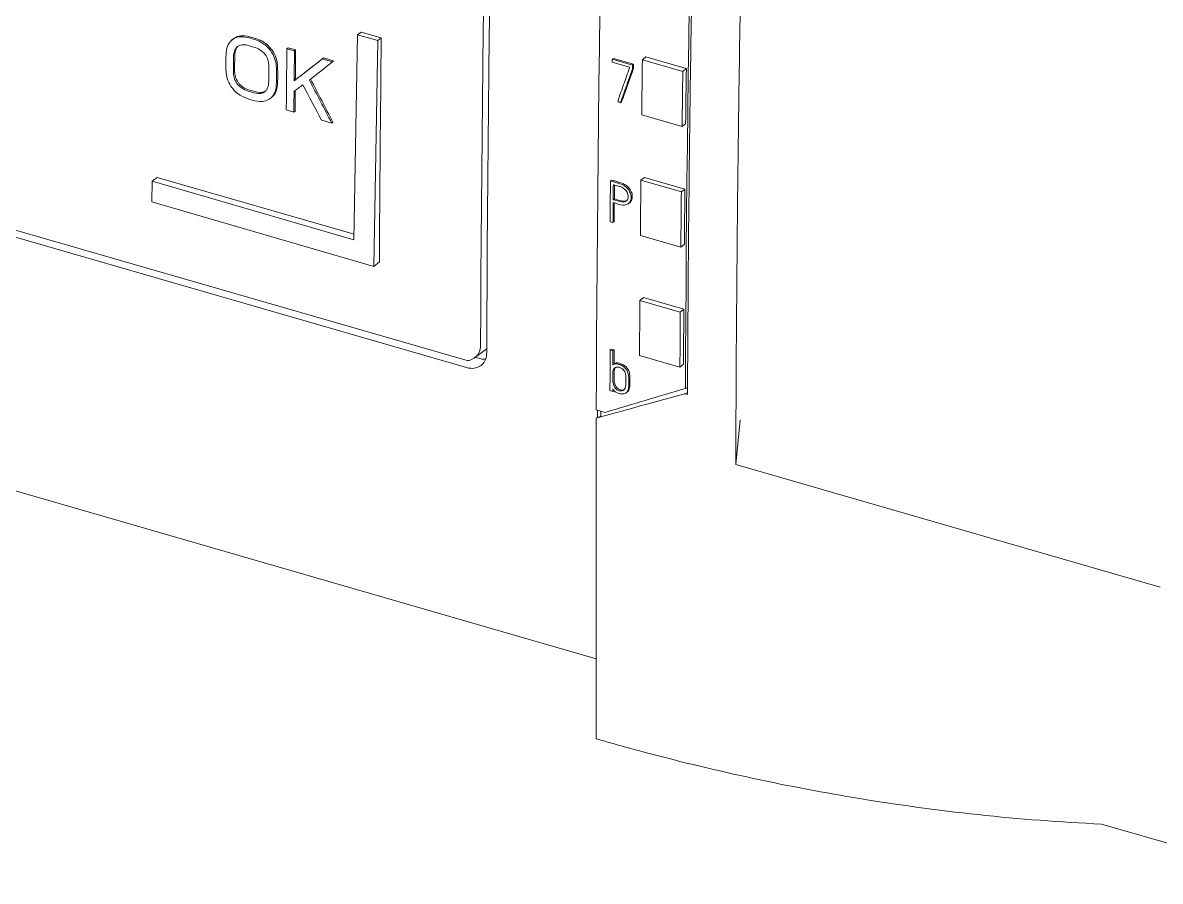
# Model space of a CAD drawing. Header units: inches. Extents: x 9220 to 92460, y -39241 to 4813.
# Drawn here: x 74611.2 to 74647.3, y -33815.57 to -33788.34 of the extents above; entities that cross this region are included whole.
import ezdxf

# ---------------------------------------------------------------- set-up
doc = ezdxf.new("R2010")
doc.units = ezdxf.units.IN
doc.header["$MEASUREMENT"] = 0

# ---------------------------------------------------------------- blocks, each defined once
blk = doc.blocks.new('A$C027ebf9d')
at = {"color": 0, "linetype": 'Continuous', "lineweight": 0}
for p, q in [((14.5119, -17.4787), (16.4454, -18.0369)), ((16.4443, -18.0488), (14.5128, -17.4912)), ((16.0483, -17.497), (16.0503, -17.4953)), ((16.2608, -17.4877), (16.2547, -17.8337)), ((16.2666, -17.483), (16.2608, -17.4877)), ((16.2948, -17.4976), (16.2608, -17.4877)), ((16.2666, -17.483), (16.3007, -17.4928)), ((16.2881, -17.8782), (16.2948, -17.4976)), ((16.3007, -17.4928), (16.2948, -17.4976)), ((16.1415, -17.5112), (16.1435, -17.5096)), ((16.1543, -17.5149), (16.1415, -17.5112)), ((16.1435, -17.5096), (16.1563, -17.5133)), ((16.1543, -17.5149), (16.1563, -17.5133)), ((16.2012, -17.5285), (16.2032, -17.5268)), ((16.2183, -17.5334), (16.2012, -17.5285)), ((16.2032, -17.5268), (16.2202, -17.5317)), ((16.2183, -17.5334), (16.2202, -17.5317)), ((16.6903, -17.5289), (16.6923, -17.5274)), ((16.6903, -17.5289), (16.7244, -17.5388)), ((16.7196, -17.5423), (16.6903, -17.5338)), ((16.7263, -17.5373), (16.6923, -17.5274)), ((16.7244, -17.5388), (16.7263, -17.5373)), ((16.7412, -17.5297), (16.7472, -17.5248)), ((16.8094, -17.5494), (16.7412, -17.5297)), ((16.8153, -17.5445), (16.7472, -17.5248)), ((16.7243, -17.5458), (16.7262, -17.5443)), ((16.8094, -17.5494), (16.8153, -17.5445)), ((16.1538, -17.5654), (16.1558, -17.5638)), ((16.1144, -17.5943), (16.1164, -17.5926)), ((16.1405, -17.6144), (16.1533, -17.6181)), ((16.7041, -17.6026), (16.7061, -17.6011)), ((16.1533, -17.6181), (16.1553, -17.6164)), ((16.2002, -17.6316), (16.2172, -17.6365)), ((16.8082, -17.6425), (16.74, -17.6228)), ((16.2172, -17.6365), (16.2192, -17.6349)), ((16.8141, -17.6376), (16.8082, -17.6425)), ((15.9226, -17.7281), (15.9144, -17.7347)), ((15.9226, -17.7281), (16.2548, -17.824)), ((16.7388, -17.733), (16.7447, -17.7281)), ((16.8129, -17.7478), (16.7447, -17.7281)), ((15.9144, -17.7347), (15.9138, -17.7693)), ((16.2547, -17.8337), (15.9144, -17.7347)), ((16.6874, -17.7342), (16.6894, -17.7327)), ((16.807, -17.7527), (16.7388, -17.733)), ((16.807, -17.7527), (16.8129, -17.7478)), ((16.6919, -17.7658), (16.6939, -17.7643)), ((15.9138, -17.7693), (16.2881, -17.8782)), ((16.7177, -17.7723), (16.7197, -17.7708)), ((16.6868, -17.803), (16.6916, -17.8044)), ((16.6916, -17.8044), (16.6935, -17.8029)), ((16.8061, -17.8456), (16.7379, -17.8259)), ((16.812, -17.8406), (16.8061, -17.8456)), ((16.2975, -17.8707), (16.2881, -17.8782)), ((16.737, -17.9358), (16.7429, -17.9308)), ((16.8052, -17.9555), (16.737, -17.9358)), ((16.8111, -17.9505), (16.7429, -17.9308)), ((16.8052, -17.9555), (16.8111, -17.9505)), ((16.4588, -18.0321), (16.4786, -18.0171)), ((16.4594, -18.0317), (16.4648, -18.0332)), ((16.6868, -18.0191), (16.6888, -18.0176)), ((16.6868, -18.0191), (16.6916, -18.0205)), ((16.6935, -18.019), (16.6888, -18.0176)), ((16.6916, -18.0205), (16.6935, -18.019)), ((16.8046, -18.0481), (16.7364, -18.0284)), ((16.6916, -18.0441), (16.6936, -18.0426)), ((16.8105, -18.0431), (16.8046, -18.0481)), ((16.6912, -18.089), (16.6865, -18.0876)), ((16.6912, -18.089), (16.6932, -18.0875)), ((16.7139, -18.0914), (16.7158, -18.0899)), ((16.8173, -18.0908), (16.8122, -18.093)), ((16.8122, -18.093), (16.8173, -18.0945)), ((16.6632, -18.5397), (15.1438, -18.101)), ((16.6783, -18.1245), (16.6633, -18.1202)), ((16.6635, -18.1341), (16.6712, -18.1308)), ((16.9063, -18.1368), (16.8988, -18.2122)), ((17.6148, -18.4189), (16.8988, -18.2122)), ((16.6735, -18.6777), (16.6632, -18.6747)), ((17.5156, -18.8185), (17.8497, -18.915))]:
    blk.add_line(p, q, dxfattribs=at)
for centre, major_axis, ratio, start_param, end_param in [((36.348, -1.2863), (-10.9193, -37.8255), 0.433013, -1.102762, -0.989056), ((36.1632, -1.2004), (-10.9193, -37.8255), 0.433013, -1.099566, -0.989344), ((36.498, -1.3296), (-10.9193, -37.8255), 0.433013, -1.100465, -0.991379), ((36.1057, -1.1838), (-11.0023, -37.8016), 0.435766, -1.002349, -0.991348), ((35.9491, -1.1386), (-11.0034, -37.8053), 0.435766, -1.000549, -0.997549), ((35.9619, -1.1423), (-11.0023, -37.8016), 0.435766, -1.000549, -0.99908), ((35.8907, -1.1217), (-37.8281, -30.0554), 0.014581, 1.01041, 1.011879), ((35.9089, -1.127), (-37.5727, -30.1341), 0.011748, 1.008569, 1.009782), ((36.8186, -1.4223), (20.9363, 34.8301), 0.272919, -4.07538, -4.07357), ((36.4066, -1.3034), (-10.9208, -37.8292), 0.43303, -1.006518, -1.006315), ((36.4946, -1.3286), (-10.9193, -37.8255), 0.433013, -1.007046, -1.004345), ((35.9045, -1.1257), (-39.0702, -29.6946), 0.02753, 1.020015, 1.020462), ((36.024, -1.1602), (-17.9741, 42.7771), 0.538487, 1.731813, 1.733281), ((36.0408, -1.1651), (-17.5477, 42.7332), 0.539909, 1.736605, 1.738391), ((35.9619, -1.1423), (-11.0023, -37.8016), 0.435766, -0.998564, -0.997549), ((36.372, -1.2934), (-10.9208, -37.8292), 0.43303, -1.000555, -0.998553), ((36.3769, -1.2946), (-10.9197, -37.8254), 0.43303, -1.000343, -0.999667), ((36.4946, -1.3286), (-10.9193, -37.8255), 0.433013, -1.001145, -0.998444), ((36.3769, -1.2946), (-10.9197, -37.8254), 0.43303, -0.999466, -0.998543), ((36.4946, -1.3286), (-10.9193, -37.8255), 0.433013, -0.995244, -0.992544), ((36.3784, -1.2953), (-10.9208, -37.8292), 0.43303, -0.992268, -0.991574), ((36.3784, -1.2953), (-10.9208, -37.8292), 0.43303, -0.990388, -0.990268), ((17.0393, -16.3297), (-0.5147, -1.783), 0.433013, 0.34235, 0.346428)]:
    blk.add_ellipse(centre, major_axis=major_axis, ratio=ratio, start_param=start_param, end_param=end_param, dxfattribs=at)
at = {"color": 0, "linetype": 'Continuous', "lineweight": 0, "extrusion": (0, 0, -1)}
for centre, major_axis, ratio, start_param, end_param in [((36.1529, -1.1974), (10.9193, 37.8255), 0.433013, -2.151949, -2.042329), ((35.9619, -1.1423), (11.0034, 37.8053), 0.435766, -2.142513, -2.141044), ((35.8907, -1.1217), (37.8319, 30.0584), 0.014581, -4.153471, -4.152002), ((36.3725, -1.2935), (10.9208, 37.8292), 0.43303, -2.135216, -2.135075), ((36.4066, -1.3032), (10.9197, 37.8254), 0.43303, -2.135287, -2.135085), ((36.4264, -1.3089), (10.9226, 37.8369), 0.433013, -2.137247, -2.134546), ((36.8187, -1.4221), (-20.9342, -34.8266), 0.272919, 0.931968, 0.933778), ((36.4018, -1.302), (10.9208, 37.8292), 0.43303, -2.135255, -2.135216), ((36.4946, -1.3286), (10.9226, 37.8369), 0.433013, -2.137247, -2.134546), ((36.0408, -1.1651), (-17.5495, 42.7375), 0.539909, -1.738391, -1.736604), ((35.9619, -1.1423), (11.0034, 37.8053), 0.435766, -2.144044, -2.143023), ((32.2708, -0.1094), (-102.2486, 63.3481), 0.191897, -1.53737, -1.537325), ((36.3769, -1.2948), (10.9208, 37.8292), 0.43303, -2.141915, -2.141179), ((36.4264, -1.3089), (10.9226, 37.8369), 0.433013, -2.143148, -2.140448), ((36.4946, -1.3286), (10.9226, 37.8369), 0.433013, -2.143148, -2.140448), ((36.3769, -1.2948), (10.9208, 37.8292), 0.43303, -2.14304, -2.142057), ((36.4264, -1.3089), (10.9226, 37.8369), 0.433013, -2.149049, -2.146349), ((36.4946, -1.3286), (10.9226, 37.8369), 0.433013, -2.149049, -2.146349), ((36.3737, -1.2939), (10.9208, 37.8292), 0.43303, -2.151324, -2.149324), ((36.3784, -1.2951), (10.9197, 37.8254), 0.43303, -2.15003, -2.149335), ((108.4695, 19.1005), (-151.2055, -49.1156), 0.056615, -0.901291, -0.900055), ((36.3505, -1.2545), (10.9193, 37.8255), 0.433013, -2.153846, -2.153487), ((36.356, -1.256), (10.9193, 37.8255), 0.433013, -2.153733, -2.153487)]:
    blk.add_ellipse(centre, major_axis=major_axis, ratio=ratio, start_param=start_param, end_param=end_param, dxfattribs=at)
at = {"color": 0, "linetype": 'Continuous', "lineweight": 0}
for points, knots in [([(16.9532, -14.2507), (16.9461, -14.3606), (16.9247, -14.7054), (16.897, -15.2125), (16.8734, -15.7296), (16.8538, -16.2311), (16.8382, -16.732), (16.8262, -17.2704), (16.8199, -17.7068), (16.8178, -17.9801), (16.8173, -18.0945)], [0.1020327, 0.1020327, 0.1020327, 0.1020327, 0.1666156, 0.3049644, 0.4020326, 0.474555, 0.6050941, 0.7036498, 0.8010898, 0.8714817, 0.8714817, 0.8714817, 0.8714817]), ([(17.028, -14.3849), (17.0234, -14.4579), (17.0045, -14.7657), (16.9788, -15.2362), (16.9553, -15.7532), (16.9357, -16.2547), (16.92, -16.7556), (16.9081, -17.294), (16.9017, -17.7345), (16.8994, -18.0393), (16.8988, -18.1849), (16.8988, -18.2122)], [0.1237088, 0.1237088, 0.1237088, 0.1237088, 0.1666156, 0.3049644, 0.4020326, 0.474555, 0.6050941, 0.7036498, 0.8010898, 0.8739842, 0.8907937, 0.8907937, 0.8907937, 0.8907937]), ([(16.0963, -17.4994), (16.0944, -17.4984), (16.0925, -17.4976), (16.0863, -17.4952), (16.0763, -17.4918), (16.0617, -17.4906), (16.0582, -17.4914), (16.0521, -17.4938), (16.0489, -17.4964), (16.0449, -17.5), (16.0428, -17.5027), (16.0398, -17.5113), (16.0391, -17.5163), (16.0386, -17.5262), (16.0387, -17.5354), (16.0387, -17.547), (16.0387, -17.5537), (16.0422, -17.566), (16.0443, -17.5702), (16.0482, -17.5759), (16.0512, -17.5804), (16.0577, -17.5863), (16.0611, -17.5891), (16.0664, -17.5918), (16.0717, -17.5945), (16.0774, -17.5962), (16.0887, -17.5994), (16.0945, -17.6006), (16.1036, -17.5999), (16.1073, -17.5991), (16.1166, -17.5932), (16.119, -17.5892), (16.1218, -17.5841), (16.1227, -17.5799), (16.124, -17.5711), (16.124, -17.5647), (16.124, -17.5451), (16.1242, -17.5362), (16.1196, -17.5235), (16.1177, -17.5194), (16.109, -17.508), (16.1049, -17.5048), (16.1006, -17.5017), (16.0984, -17.5005), (16.0963, -17.4994)], [0.831754, 0.831754, 0.831754, 0.831754, 0.895182, 0.895182, 1.067958, 1.067958, 1.174552, 1.174552, 1.338021, 1.338021, 1.661502, 1.661502, 1.985923, 1.985923, 2.354362, 2.354362, 2.772058, 2.772058, 3.046301, 3.046301, 3.152128, 3.152128, 3.200001, 3.200001, 3.200001, 3.248367, 3.248367, 3.294338, 3.294338, 3.322354, 3.322354, 3.358331, 3.358331, 3.462549, 3.462549, 3.650388, 3.650388, 3.826796, 3.826796, 3.889799, 3.889799, 3.96189, 3.96189, 4.031755, 4.031755, 4.031755, 4.031755]), ([(16.0503, -17.4953), (16.051, -17.4947), (16.0518, -17.4941), (16.0553, -17.4917), (16.0577, -17.4905), (16.0646, -17.4889), (16.0698, -17.4893), (16.0793, -17.491), (16.0874, -17.493), (16.0961, -17.4967), (16.0971, -17.4972), (16.0983, -17.4977)], [0.61994311, 0.61994311, 0.61994311, 0.61994311, 0.62518162, 0.62518162, 0.64022505, 0.64022505, 0.6625319, 0.6625319, 0.68605544, 0.68605544, 0.68932159, 0.68932159, 0.68932159, 0.68932159]), ([(16.0983, -17.4977), (16.1007, -17.499), (16.1033, -17.5005), (16.1106, -17.506), (16.1144, -17.5107), (16.1197, -17.5181), (16.1219, -17.5223), (16.1258, -17.5345), (16.126, -17.5416), (16.126, -17.5633), (16.1261, -17.5698), (16.1246, -17.5787), (16.1238, -17.5826), (16.1201, -17.5891), (16.1182, -17.5911), (16.1164, -17.5926)], [-0.11856165, -0.11856165, -0.11856165, -0.11856165, -0.11141745, -0.11141745, -0.09887911, -0.09887911, -0.08231043, -0.08231043, -0.05787455, -0.05787455, -0.04306677, -0.04306677, -0.03667961, -0.03667961, -0.03288991, -0.03288991, -0.03288991, -0.03288991]), ([(16.1019, -17.5174), (16.1011, -17.5166), (16.1002, -17.5158), (16.0975, -17.5137), (16.095, -17.512), (16.0867, -17.5084), (16.0799, -17.5067), (16.074, -17.5051), (16.0701, -17.5043), (16.0626, -17.505), (16.0604, -17.5061), (16.0579, -17.5077), (16.0561, -17.5091), (16.0532, -17.5143), (16.0525, -17.5171), (16.0514, -17.524), (16.0515, -17.529), (16.0515, -17.5435), (16.0511, -17.5492), (16.052, -17.557), (16.0527, -17.5608), (16.0553, -17.5665), (16.0562, -17.5681), (16.0584, -17.5712), (16.0596, -17.5727), (16.061, -17.574), (16.0631, -17.576), (16.0654, -17.5777), (16.0714, -17.581), (16.075, -17.5823), (16.0835, -17.5848), (16.0885, -17.5863), (16.0961, -17.5868), (16.0989, -17.5864), (16.1039, -17.5844), (16.1056, -17.5828), (16.1077, -17.5801), (16.1089, -17.5782), (16.1108, -17.5714), (16.111, -17.5676), (16.1111, -17.5603), (16.1111, -17.5555), (16.1113, -17.5419), (16.1114, -17.5362), (16.1084, -17.5265), (16.1069, -17.5237), (16.1043, -17.52), (16.1031, -17.5186), (16.1019, -17.5174)], [0.2484, 0.2484, 0.2484, 0.2484, 0.2553497, 0.2553497, 0.2704123, 0.2704123, 0.2885447, 0.2885447, 0.3177582, 0.3177582, 0.3436277, 0.3436277, 0.3694336, 0.3694336, 0.3944638, 0.3944638, 0.4438478, 0.4438478, 0.5222245, 0.5222245, 0.5577417, 0.5577417, 0.5725777, 0.5725777, 0.5871221, 0.5871221, 0.5871221, 0.6091108, 0.6091108, 0.6412736, 0.6412736, 0.6828198, 0.6828198, 0.7080002, 0.7080002, 0.7332024, 0.7332024, 0.7532951, 0.7532951, 0.7747314, 0.7747314, 0.7928243, 0.7928243, 0.8133543, 0.8133543, 0.825712, 0.825712, 0.8355221, 0.8355221, 0.8355221, 0.8355221]), ([(16.1058, -17.5825), (16.1053, -17.5828), (16.1048, -17.5831), (16.1019, -17.5845), (16.0992, -17.585), (16.0915, -17.585), (16.0863, -17.5833), (16.0774, -17.5808), (16.0738, -17.5795), (16.0677, -17.5762), (16.0653, -17.5745), (16.0632, -17.5726), (16.0622, -17.5716), (16.0611, -17.5705), (16.059, -17.5677), (16.0582, -17.5664), (16.0559, -17.5622), (16.0549, -17.5593), (16.0532, -17.5514), (16.0533, -17.5468), (16.0536, -17.5229), (16.0536, -17.5221), (16.0541, -17.5171), (16.0547, -17.5141), (16.0566, -17.5101), (16.0575, -17.5085), (16.0589, -17.5071)], [-0.1193826, -0.1193826, -0.1193826, -0.1193826, -0.1146753, -0.1146753, -0.0930748, -0.0930748, -0.0531777, -0.0531777, -0.0219532, -0.0219532, 0, 0, 0, 0.0105678, 0.0105678, 0.0200303, 0.0200303, 0.0396736, 0.0396736, 0.0744474, 0.0744474, 0.1542131, 0.1542131, 0.2636962, 0.2636962, 0.3149921, 0.3149921, 0.3149921, 0.3149921]), ([(16.6996, -17.5997), (16.7012, -17.595), (16.7029, -17.5904), (16.7073, -17.5778), (16.7079, -17.5761), (16.7112, -17.567), (16.7128, -17.5623), (16.7162, -17.5529), (16.7176, -17.5481), (16.7196, -17.5436)], [-0.1655136, -0.1655136, -0.1655136, -0.1655136, -0.1387922, -0.1387922, -0.0937187, -0.0937187, -0.0468581, -0.0468581, 0, 0, 0, 0]), ([(16.6919, -17.7706), (16.6973, -17.7722), (16.7027, -17.7743), (16.7095, -17.7749), (16.7119, -17.775), (16.7162, -17.7734), (16.7178, -17.7725), (16.7205, -17.7696), (16.7213, -17.7678), (16.7223, -17.7641), (16.7223, -17.7617), (16.7217, -17.7571), (16.7209, -17.7546), (16.7184, -17.7496), (16.7168, -17.7475), (16.7134, -17.744), (16.7113, -17.7425), (16.7066, -17.7399), (16.7037, -17.7389), (16.6988, -17.7374), (16.6971, -17.737), (16.6919, -17.7355), (16.6897, -17.7349), (16.6874, -17.7342)], [-0.2091368, -0.2091368, -0.2091368, -0.2091368, -0.1691149, -0.1691149, -0.1579567, -0.1579567, -0.15059, -0.15059, -0.1416411, -0.1416411, -0.129093, -0.129093, -0.115479, -0.115479, -0.1000622, -0.1000622, -0.0776255, -0.0776255, -0.0458188, -0.0458188, -0.0198778, -0.0198778, 0, 0, 0, 0]), ([(16.6894, -17.7327), (16.6916, -17.7334), (16.6939, -17.734), (16.6991, -17.7355), (16.7007, -17.7359), (16.7056, -17.7373), (16.7085, -17.7384), (16.7133, -17.741), (16.7153, -17.7425), (16.7185, -17.7458), (16.7202, -17.7479), (16.7229, -17.7531), (16.7237, -17.7555), (16.7243, -17.7602), (16.7243, -17.7625), (16.7232, -17.7663), (16.7225, -17.7681), (16.7206, -17.7701), (16.7201, -17.7705), (16.7197, -17.7708)], [0, 0, 0, 0, 0.0197737, 0.0197737, 0.0457259, 0.0457259, 0.0778638, 0.0778638, 0.100882, 0.100882, 0.1147639, 0.1147639, 0.126238, 0.126238, 0.1368764, 0.1368764, 0.1444672, 0.1444672, 0.1465296, 0.1465296, 0.1465296, 0.1465296]), ([(16.6922, -17.7405), (16.6941, -17.741), (16.6957, -17.7415), (16.6999, -17.7427), (16.7019, -17.7431), (16.7056, -17.7444), (16.7075, -17.7452), (16.711, -17.7477), (16.7124, -17.7491), (16.7149, -17.7522), (16.7158, -17.7539), (16.717, -17.757), (16.7174, -17.7587), (16.7174, -17.7617), (16.7173, -17.7633), (16.7161, -17.766), (16.7153, -17.7671), (16.7132, -17.7688), (16.712, -17.7693), (16.7089, -17.7699), (16.7071, -17.7698), (16.7024, -17.769), (16.6956, -17.7668), (16.6919, -17.7658)], [-0.1352378, -0.1352378, -0.1352378, -0.1352378, -0.1213096, -0.1213096, -0.1094689, -0.1094689, -0.0986169, -0.0986169, -0.0900634, -0.0900634, -0.080449, -0.080449, -0.0692821, -0.0692821, -0.0603413, -0.0603413, -0.0530148, -0.0530148, -0.0449227, -0.0449227, -0.0321932, -0.0321932, 0, 0, 0, 0]), ([(16.6939, -17.7643), (16.6975, -17.7653), (16.7043, -17.7675), (16.709, -17.7683), (16.7107, -17.7684), (16.7134, -17.7679), (16.7143, -17.7676), (16.7151, -17.7672)], [0, 0, 0, 0, 0.03179182, 0.03179182, 0.04523403, 0.04523403, 0.05097894, 0.05097894, 0.05097894, 0.05097894]), ([(16.4454, -18.0369), (16.449, -18.0367), (16.4524, -18.0358), (16.4554, -18.0342), (16.4584, -18.0327), (16.461, -18.0305), (16.4631, -18.0279), (16.4651, -18.0252), (16.4666, -18.022), (16.4675, -18.0185), (16.468, -18.0162), (16.4683, -18.0137), (16.4683, -18.0112)], [0, 0, 0, 0, 0.2734, 0.2734, 0.2734, 0.546805, 0.546805, 0.546805, 0.82026, 0.82026, 0.82026, 1, 1, 1, 1]), ([(16.4785, -18.0244), (16.4785, -18.0283), (16.4778, -18.0319), (16.4766, -18.0352), (16.4753, -18.0384), (16.4734, -18.0413), (16.471, -18.0436), (16.4686, -18.0459), (16.4657, -18.0477), (16.4624, -18.0488), (16.4592, -18.0499), (16.4555, -18.0503), (16.4518, -18.0501), (16.4494, -18.05), (16.4468, -18.0495), (16.4443, -18.0488)], [0, 0, 0, 0, 0.214942, 0.214942, 0.214942, 0.429883, 0.429883, 0.429883, 0.644823, 0.644823, 0.644823, 0.859763, 0.859763, 0.859763, 1, 1, 1, 1]), ([(16.4648, -18.0332), (16.4673, -18.034), (16.4699, -18.0344), (16.4723, -18.0345), (16.4738, -18.0346), (16.4754, -18.0346), (16.4768, -18.0345)], [0, 0, 0, 0, 0.140469, 0.140469, 0.140469, 0.2280383, 0.2280383, 0.2280383, 0.2280383]), ([(16.6973, -18.0481), (16.6979, -18.048), (16.6986, -18.0479), (16.701, -18.048), (16.7027, -18.0485), (16.7059, -18.05), (16.7072, -18.0509), (16.709, -18.0525), (16.7098, -18.0533), (16.711, -18.055), (16.7117, -18.0561), (16.7131, -18.0606), (16.7132, -18.0633), (16.7134, -18.0673), (16.7136, -18.0742), (16.7131, -18.0798), (16.7127, -18.0819), (16.7114, -18.0848), (16.7107, -18.0858), (16.7094, -18.087), (16.7084, -18.0877), (16.707, -18.088), (16.7058, -18.0883), (16.7047, -18.0883), (16.7025, -18.0881), (16.7013, -18.0878), (16.6987, -18.0867), (16.6978, -18.086), (16.6962, -18.0846), (16.6953, -18.0835), (16.6939, -18.0814), (16.6929, -18.0797), (16.6905, -18.0713), (16.6914, -18.0613), (16.6914, -18.0569), (16.6915, -18.0553), (16.6923, -18.0524), (16.6929, -18.0513), (16.6943, -18.0495), (16.6952, -18.0489), (16.6965, -18.0483), (16.6968, -18.0482), (16.6973, -18.0481)], [-0.612458, -0.612458, -0.612458, -0.612458, -0.572195, -0.572195, -0.496496, -0.496496, -0.416499, -0.416499, -0.340182, -0.340182, -0.275162, -0.275162, -0.165393, -0.165393, -0.071581, -0.071581, -0.035952, -0.035952, -0.014603, -0.014603, 0, 0, 0, 0.011293, 0.011293, 0.025041, 0.025041, 0.043625, 0.043625, 0.082293, 0.082293, 0.121482, 0.121482, 0.231707, 0.231707, 0.325082, 0.325082, 0.407201, 0.407201, 0.484673, 0.484673, 0.512454, 0.512454, 0.512454, 0.512454]), ([(16.6914, -18.0443), (16.6921, -18.0438), (16.6928, -18.0433), (16.6943, -18.0427), (16.6951, -18.0425), (16.6976, -18.0423), (16.6995, -18.0428), (16.7036, -18.044), (16.7056, -18.0448), (16.7092, -18.047), (16.7108, -18.0483), (16.7135, -18.0511), (16.7146, -18.0526), (16.7164, -18.0564), (16.7172, -18.0586), (16.718, -18.0634), (16.7182, -18.0659), (16.7183, -18.0783), (16.7182, -18.0817), (16.7175, -18.0857), (16.7169, -18.0877), (16.715, -18.0905), (16.7139, -18.0916), (16.7107, -18.0931), (16.709, -18.0933), (16.7054, -18.0934), (16.7029, -18.093), (16.6982, -18.0914), (16.6966, -18.0905), (16.6946, -18.0889), (16.6938, -18.0882), (16.6924, -18.0866), (16.6918, -18.0858), (16.6913, -18.0849)], [-0.5379375, -0.5379375, -0.5379375, -0.5379375, -0.5015005, -0.5015005, -0.4668925, -0.4668925, -0.4004989, -0.4004989, -0.324621, -0.324621, -0.2585915, -0.2585915, -0.1978955, -0.1978955, -0.1421677, -0.1421677, -0.1027769, -0.1027769, -0.0733806, -0.0733806, -0.0579361, -0.0579361, -0.0491573, -0.0491573, -0.0406136, -0.0406136, -0.027805, -0.027805, -0.0159194, -0.0159194, -0.0079984, -0.0079984, 0, 0, 0, 0]), ([(16.6958, -18.0486), (16.6955, -18.0489), (16.6952, -18.0493), (16.6941, -18.0512), (16.6937, -18.0528), (16.6933, -18.0555), (16.6934, -18.0572), (16.6933, -18.068), (16.6931, -18.0722), (16.6951, -18.0785), (16.696, -18.0801), (16.6975, -18.0824), (16.6984, -18.0834), (16.7006, -18.0851), (16.7016, -18.0856), (16.7036, -18.0864), (16.7048, -18.0866), (16.7071, -18.0868), (16.7082, -18.0867), (16.7093, -18.0864), (16.7097, -18.0863), (16.7101, -18.0862), (16.7104, -18.086)], [0.29217107, 0.29217107, 0.29217107, 0.29217107, 0.29358622, 0.29358622, 0.29793415, 0.29793415, 0.3055896, 0.3055896, 0.323648, 0.323648, 0.33210491, 0.33210491, 0.33969834, 0.33969834, 0.34720794, 0.34720794, 0.35797147, 0.35797147, 0.3683418, 0.3683418, 0.3683418, 0.3726788, 0.3726788, 0.3726788, 0.3726788]), ([(16.7158, -18.0899), (16.7166, -18.0893), (16.7172, -18.0887), (16.7189, -18.0863), (16.7194, -18.0843), (16.7202, -18.0803), (16.7203, -18.0769), (16.7202, -18.0643), (16.72, -18.0618), (16.7191, -18.0568), (16.7182, -18.0546), (16.7166, -18.0512), (16.7155, -18.0496), (16.7128, -18.0468), (16.7112, -18.0455), (16.7077, -18.0434), (16.7057, -18.0426), (16.7013, -18.0412), (16.6995, -18.0409), (16.6973, -18.041), (16.6965, -18.0411), (16.6949, -18.0418), (16.6942, -18.0422), (16.6936, -18.0426)], [0.0534499, 0.0534499, 0.0534499, 0.0534499, 0.0592497, 0.0592497, 0.0757864, 0.0757864, 0.1068902, 0.1068902, 0.1498179, 0.1498179, 0.2251768, 0.2251768, 0.3298622, 0.3298622, 0.4459357, 0.4459357, 0.5789781, 0.5789781, 0.7057452, 0.7057452, 0.7595885, 0.7595885, 0.8007419, 0.8007419, 0.8007419, 0.8007419]), ([(16.6635, -18.1341), (16.6634, -18.1856), (16.6631, -18.2967), (16.6632, -18.4767), (16.6632, -18.6054), (16.6632, -18.6747)], [0.8886906, 0.8886906, 0.8886906, 0.8886906, 0.920473, 0.9571686, 1, 1, 1, 1]), ([(16.6735, -18.6777), (16.6766, -18.6786), (16.6798, -18.6795), (16.687, -18.6815), (16.6911, -18.6827), (16.709, -18.6877), (16.7228, -18.6915), (16.8573, -18.7276), (16.9778, -18.7538), (17.2383, -18.7974), (17.3779, -18.8123), (17.5156, -18.8185)], [-2.494432, -2.494432, -2.494432, -2.494432, -2.466522, -2.466522, -2.430927, -2.430927, -2.309023, -2.309023, -1.247286, -1.247286, -0.000001, -0.000001, -0.000001, -0.000001])]:
    blk.add_open_spline(points, degree=3, knots=knots, dxfattribs=at)
blk.add_open_spline([(16.6783, -18.1245), (16.7234, -18.111), (16.7687, -18.0975), (16.8137, -18.084)], degree=3, dxfattribs=at)

msp = doc.modelspace()

# ---------------------------------------------------------------- block references
at = {"xscale": 18.8131500959034, "yscale": 18.8131500959034, "zscale": 18.8131500959034}
msp.add_blockref('A$C027ebf9d', (74315.912, -33459.72), dxfattribs=at)

doc.saveas('drawing.dxf')
